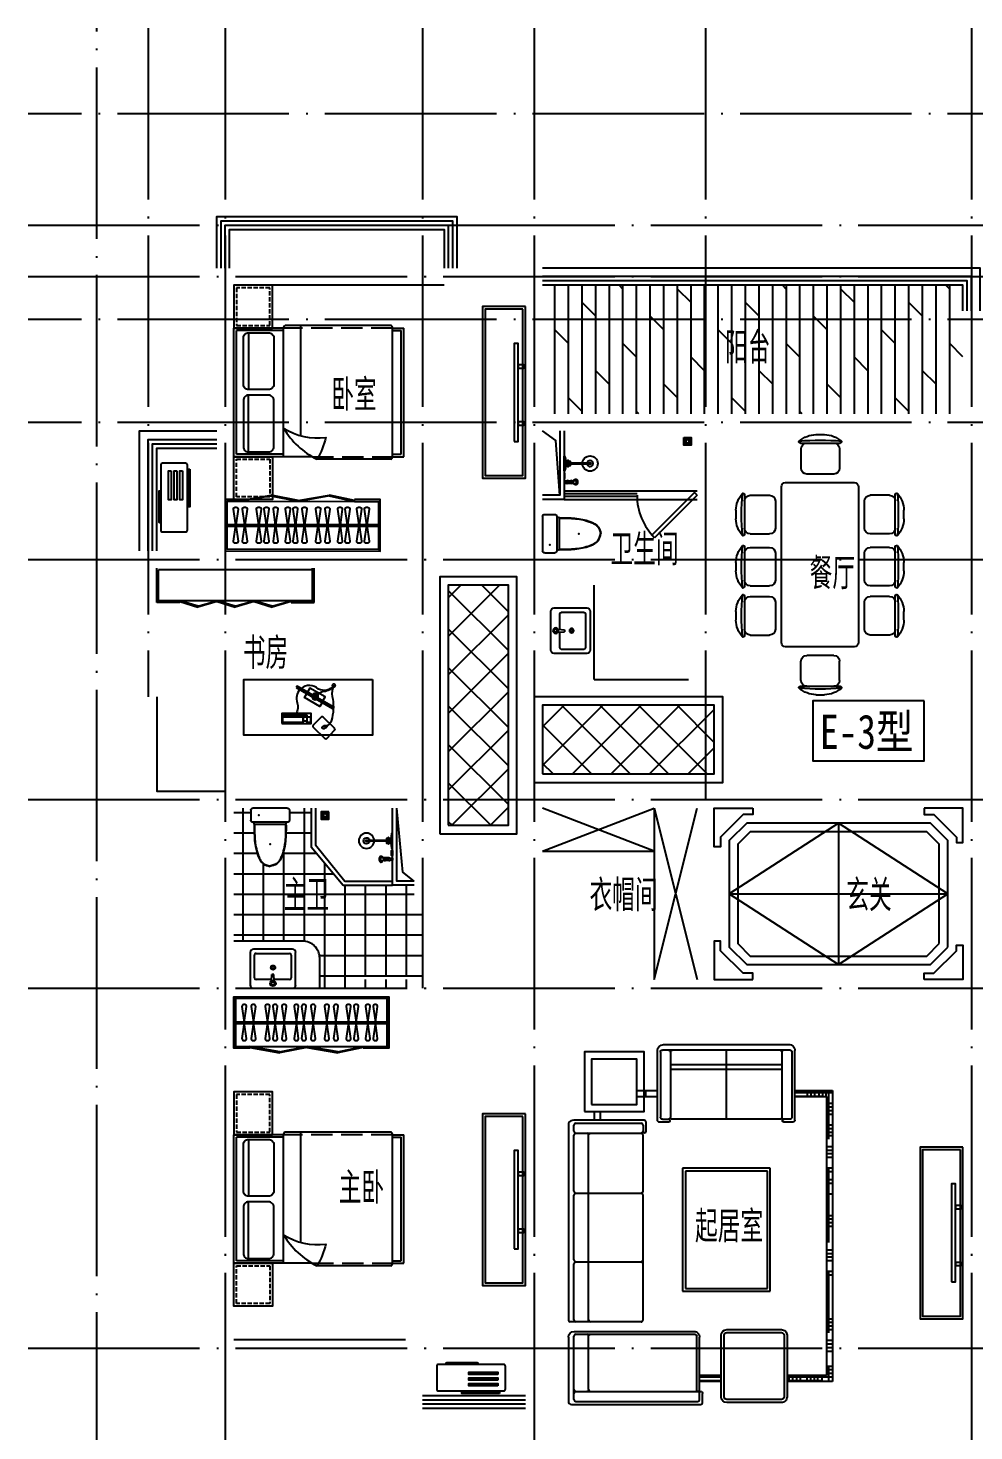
# Model space of a CAD drawing. Extents: x 921942 to 1159542, y -958603 to -790785.
# Drawn here: x 1114490 to 1125518, y -944504 to -928140 of the extents above; entities that cross this region are included whole.
import ezdxf

# ---------------------------------------------------------------- set-up
doc = ezdxf.new("R2010")
doc.units = 0
doc.header["$LTSCALE"] = 1000
doc.header["$MEASUREMENT"] = 0
doc.linetypes.add('DASH', pattern=[0.35, 0.25, -0.1])
doc.linetypes.add('DOTE', pattern=[2.42, 2, -0.2, 0.02, -0.2])
doc.layers.get('0').update_dxf_attribs({"linetype": 'CONTINUOUS'})
for name, color, linetype in [('BALCONY', 6, 'CONTINUOUS'), ('DOTE', 1, 'DOTE'), ('PUB_TEXT', 7, 'CONTINUOUS'), ('TT', 7, 'CONTINUOUS'), ('WINDOW', 4, 'CONTINUOUS'), ('厨卫', 8, 'CONTINUOUS'), ('家具', 8, 'CONTINUOUS'), ('平面填充', 250, 'CONTINUOUS'), ('看线', 2, 'CONTINUOUS'), ('空调', 8, 'CONTINUOUS'), ('管道', 8, 'CONTINUOUS'), ('造型墙', 55, 'CONTINUOUS')]:
    doc.layers.add(name, color=color, linetype=linetype)
doc.styles.get("Standard").update_dxf_attribs({"font": 'GBENOR', "bigfont": 'GBCBIG'})
doc.styles.add('黑体', font='SIMHEI.TTF', dxfattribs={"width": 0.8})

# ---------------------------------------------------------------- blocks, each defined once
blk = doc.blocks.new('dgfgf')
at = {"layer": '家具'}
blk.add_lwpolyline([(7597, -62676), (7147, -62676), (7147, -63176), (7597, -63176), (7597, -62676), (7517, -62676)], dxfattribs=at)
at = {"layer": '家具', "color": 251, "linetype": 'DASH', "ltscale": 0.2}
blk.add_lwpolyline([(7567, -62706), (7177, -62706), (7177, -63146), (7567, -63146)], close=True, dxfattribs=at)
blk = doc.blocks.new('A$C72813290')
at = {"layer": '家具'}
for p, q in [((579, 2000), (0, 2000)), ((0, 500), (0, 2000)), ((30, 530), (30, 1970)), ((579, 1970), (30, 1970)), ((579, 500), (579, 2010)), ((1830, 2030), (599, 2030)), ((779, 753), (779, 2030)), ((1850, 500), (1850, 2000)), ((1850, 2000), (1980, 2000)), ((1850, 1970), (1950, 1970)), ((1950, 530), (1950, 1970)), ((1980, 500), (1980, 2000)), ((170, 1945), (170, 1283)), ((170, 555), (170, 1217)), ((912, 500), (0, 500)), ((579, 530), (30, 530)), ((1850, 530), (1950, 530)), ((1850, 500), (1980, 500)), ((1830, 470), (967, 470))]:
    blk.add_line(p, q, dxfattribs=at)
at = {"layer": '家具', "linetype": 'DASH'}
for p, q in [((1850, 2000), (579, 2000)), ((912, 500), (1850, 500))]:
    blk.add_line(p, q, dxfattribs=at)
at = {"layer": '家具'}
for points in [[(170, 1945), (405, 1945, -0.414214), (465, 1885), (465, 1343, -0.414214), (405, 1283), (170, 1283, -0.414214), (110, 1343), (110, 1885, -0.414214)], [(170, 555), (405, 555, 0.414214), (465, 615), (465, 1157, 0.414214), (405, 1217), (170, 1217, 0.414214), (110, 1157), (110, 615, 0.414214)]]:
    blk.add_lwpolyline(points, format="xyb", close=True, dxfattribs=at)
blk.add_lwpolyline([(579, 833, 0.180302), (1071, 725, -0.088637), (967, 470, 28871.271551)], format="xyb", dxfattribs=at)
for centre, radius, start, end in [((599, 2010), 20, 90, 180), ((1819, 2001), 30.7, 357.6884, 69.6917), ((1392, 1313), 944, 210.6075, 243.2773), ((1819, 499), 30.7, 290.3566, 2.3152)]:
    blk.add_arc(centre, radius, start, end, dxfattribs=at)
blk.add_blockref('dgfgf', (-7147, 65176), dxfattribs=at)
at = {"layer": '家具', "xscale": -1, "rotation": 180}
blk.add_blockref('dgfgf', (-7147, -62676), dxfattribs=at)
blk = doc.blocks.new('sderg fhfgjghj')
at = {"layer": '家具'}
blk.add_line((934, 186), (934, 206), dxfattribs=at)
at = {"layer": '家具', "color": 8}
for p, q in [((-553, -83), (1212, -84)), ((-553, -103), (1212, -104))]:
    blk.add_line(p, q, dxfattribs=at)
at = {"layer": '家具'}
for points in [[(-390, 187), (-390, 207), (-573, 207), (-573, -393), (1232, -394), (1232, 206), (934, 206)], [(-388, 187), (934, 186), (1212, 186), (1212, -374), (-553, -373), (-553, 187), (-388, 187)]]:
    blk.add_lwpolyline(points, dxfattribs=at)
for points in [[(-388, 196), (-40, 259), (-39, 250), (-386, 187)], [(276, 196), (-40, 259), (-42, 250), (274, 187)], [(278, 196), (640, 259), (642, 249), (280, 186)], [(934, 196), (640, 259), (638, 249), (932, 186)]]:
    blk.add_lwpolyline(points, close=True, dxfattribs=at)
at = {"layer": '家具', "color": 8}
for points in [[(-479, -280), (-452, -93), (-479, 93, -0.459921), (-459, 117), (-445, 117, -0.459921), (-425, 93), (-452, -93), (-425, -280, -0.459921), (-445, -303), (-459, -303, -0.459921)], [(-372, -280), (-346, -93), (-372, 93, -0.459921), (-353, 117), (-338, 117, -0.459921), (-319, 93), (-346, -93), (-319, -280, -0.459921), (-338, -303), (-353, -303, -0.459921)], [(-209, -280), (-182, -93), (-209, 93, -0.459921), (-189, 117), (-175, 117, -0.459921), (-155, 93), (-182, -93), (-155, -280, -0.459921), (-175, -303), (-189, -303, -0.459921)], [(-120, -280), (-93, -93), (-120, 93, -0.459921), (-100, 117), (-86, 117, -0.459921), (-66, 93), (-93, -93), (-66, -280, -0.459921), (-86, -303), (-100, -303, -0.459921)], [(-13, -280), (13, -93), (-13, 93, -0.459921), (6, 117), (21, 117, -0.459921), (40, 93), (13, -93), (40, -280, -0.459921), (21, -303), (6, -303, -0.459921)], [(128, -280), (155, -93), (128, 93, -0.459921), (148, 117), (162, 117, -0.459921), (182, 93), (155, -93), (182, -280, -0.459921), (162, -303), (148, -303, -0.459921)], [(217, -280), (244, -93), (217, 93, -0.459921), (236, 117), (251, 117, -0.459921), (270, 93), (244, -93), (270, -280, -0.459921), (251, -303), (236, -303, -0.459921)], [(323, -280), (350, -93), (323, 93, -0.459921), (343, 117), (357, 117, -0.459921), (377, 93), (350, -93), (377, -280, -0.459921), (357, -303), (343, -303, -0.459921)], [(483, -280), (510, -93), (483, 93, -0.459921), (503, 117), (518, 117, -0.459921), (537, 93), (510, -93), (537, -280, -0.459921), (518, -303), (503, -303, -0.459921)], [(590, -280), (617, -93), (590, 93, -0.459921), (610, 117), (624, 117, -0.459921), (644, 93), (617, -93), (644, -280, -0.459921), (624, -303), (610, -303, -0.459921)], [(737, -280), (764, -93), (737, 93, -0.459921), (757, 117), (771, 117, -0.459921), (791, 93), (764, -93), (791, -280, -0.459921), (771, -303), (757, -303, -0.459921)], [(826, -280), (852, -93), (826, 93, -0.459921), (845, 117), (860, 117, -0.459921), (879, 93), (852, -93), (879, -280, -0.459921), (860, -303), (845, -303, -0.459921)], [(961, -280), (988, -93), (961, 93, -0.459921), (981, 117), (995, 117, -0.459921), (1015, 93), (988, -93), (1015, -280, -0.459921), (995, -303), (981, -303, -0.459921)], [(1049, -280), (1076, -93), (1049, 93, -0.459921), (1069, 117), (1083, 117, -0.459921), (1103, 93), (1076, -93), (1103, -280, -0.459921), (1083, -303), (1069, -303, -0.459921)]]:
    blk.add_lwpolyline(points, format="xyb", close=True, dxfattribs=at)
blk = doc.blocks.new('A$C2FB07499')
at = {"layer": '家具', "ltscale": 0.5}
blk.add_lwpolyline([(500, 0), (0, 0), (0, 2000), (500, 2000)], close=True, dxfattribs=at)
at = {"layer": '家具', "color": 251, "ltscale": 40}
for points in [[(470, 30), (30, 30), (30, 1970), (470, 1970)], [(368, 1572), (415, 1572), (415, 428), (368, 428)], [(415, 1381), (480, 1381), (480, 1343), (415, 1343)], [(415, 717), (480, 717), (480, 679), (415, 679)]]:
    blk.add_lwpolyline(points, close=True, dxfattribs=at)
blk = doc.blocks.new('asfdgfhgfh')
at = {"layer": '厨卫', "lineweight": -3}
for p, q in [((-222, -50), (-222, -125)), ((-222, -72), (-192, -72)), ((-192, -50), (-192, -125)), ((-12, -37), (-12, -27)), ((4, -42), (4, -315)), ((14, -315), (14, -42)), ((31, -37), (31, -27))]:
    blk.add_line(p, q, dxfattribs=at)
at = {"layer": '厨卫', "color": 8}
for p, q in [((-6, -37), (-6, -27)), ((24, -34), (24, -27))]:
    blk.add_line(p, q, dxfattribs=at)
at = {"layer": '厨卫', "lineweight": -3}
for points in [[(-195, -40), (-195, -12), (-219, -12), (-219, -40)], [(-1, -27), (-46, -27), (-76, -22), (-76, -12)], [(-76, -12), (94, -12), (94, -22), (64, -27), (19, -27)], [(-19, -61), (-29, -61), (-29, -57), (-19, -57)], [(4, -82), (-19, -82), (-19, -37), (-6, -37)], [(24, -37), (37, -37), (37, -82), (14, -82)], [(37, -57), (47, -57), (47, -61), (37, -61)]]:
    blk.add_lwpolyline(points, dxfattribs=at)
for points in [[(-162, -12), (-162, -22), (-106, -22), (-106, -12)], [(40, -12), (40, -22), (-22, -22), (-22, -12)]]:
    blk.add_lwpolyline(points, close=True, dxfattribs=at)
at = {"layer": '厨卫', "color": 8}
for points in [[(4, -62), (-6, -62), (-6, -34), (-1, -34)], [(19, -34), (24, -34), (24, -62), (14, -62)]]:
    blk.add_lwpolyline(points, dxfattribs=at)
blk.add_lwpolyline([(19, -22), (19, -42), (-1, -42), (-1, -22)], close=True, dxfattribs=at)
for centre, radius in [((-207, -50), 15), ((-207, -99), 15), ((9, -315), 5)]:
    blk.add_circle(centre, radius, dxfattribs=at)
at = {"layer": '厨卫', "lineweight": -3}
blk.add_circle((9, -315), 89.5, dxfattribs=at)
for centre, start, end in [((-239, -119), 286.4181, 340.3267), ((-175, -119), 199.6733, 253.5819)]:
    blk.add_arc(centre, 17.7, start, end, dxfattribs=at)
at = {"layer": '厨卫', "color": 8}
for centre, radius, start, end in [((-207, -50), 17, 133.3359, 208.0725), ((-207, -99), 17, 151.9275, 28.0725), ((-207, -50), 17, 331.9275, 46.6641), ((9, -315), 35, 98.2132, 81.7868), ((9, -315), 9, 123.749, 56.251)]:
    blk.add_arc(centre, radius, start, end, dxfattribs=at)
at = {"layer": '厨卫', "lineweight": -3, "extrusion": (0, 0, -1)}
for centre, major_axis, ratio, start_param, end_param in [((-207, -147), (33.6, 0), 0.612909, -0.37962, 3.521213), ((-207, -138), (31.4, 0), 0.47884, -1.072899, 4.214492)]:
    blk.add_ellipse(centre, major_axis=major_axis, ratio=ratio, start_param=start_param, end_param=end_param, dxfattribs=at)
blk = doc.blocks.new('aswfdgdfh')
at = {"layer": '厨卫'}
blk.add_lwpolyline([(43, -43), (43, 43), (-43, 43), (-43, -43)], close=True, dxfattribs=at)
at = {"layer": '厨卫', "color": 8}
for points in [[(-33, 0), (-33, 1), (-17, 1), (-17, 0)], [(-24, 23), (-22, 24), (-11, 13), (-13, 12)], [(0, 33), (1, 33), (1, 17), (0, 17)], [(23, 24), (24, 22), (13, 11), (12, 13)], [(33, 0), (33, -1), (17, -1), (17, 0)], [(-23, -24), (-24, -22), (-13, -11), (-12, -13)], [(0, -33), (-1, -33), (-1, -17), (0, -17)], [(24, -23), (22, -24), (11, -13), (13, -12)]]:
    blk.add_lwpolyline(points, close=True, dxfattribs=at)
blk.add_circle((0, 0), 36.6, dxfattribs=at)
blk = doc.blocks.new('asfdgfh')
at = {"layer": '厨卫', "ltscale": 100}
for p, q in [((-266, -207, 0), (-266, -92, 0)), ((159, -67, 0), (-241, -67, 0)), ((145, -40, 0), (-228, -40, 0)), ((184, -207, 0), (184, -92, 0)), ((159, -232, 0), (-241, -232, 0))]:
    blk.add_line(p, q, dxfattribs=at)
for centre, radius, start, end in [((-241, -92, 0), 25, 90, 180), ((-261, -39, 0), 33.7, 303.6157, 10.847), ((178, -39, 0), 33.9, 169.3113, 235.1347), ((159, -92, 0), 25, 0, 90), ((-241, -207, 0), 25, 180, 270), ((159, -207, 0), 25, 270, 0)]:
    blk.add_arc(centre, radius, start, end, dxfattribs=at)
for points, knots in [([(-227, -33, 0), (-227, 85, 0), (-226, 243, 0), (-137, 424, 0), (-69, 441, 0), (-41, 448, 0)], [0, 0, 0, 0, 355.24272, 473.249847, 556.576042, 556.576042, 556.576042, 556.576042]), ([(-222, -41, 0), (-222, -2, 0), (-222, 29, 0), (-220, 90, 0), (-219, 121, 0), (-213, 182, 0), (-208, 213, 0), (-198, 258, 0), (-194, 273, 0), (-187, 296, 0), (-184, 303, 0), (-180, 315, 0), (-179, 319, 0), (-176, 326, 0), (-174, 330, 0), (-170, 341, 0), (-167, 348, 0), (-160, 363, 0), (-156, 369, 0), (-148, 382, 0), (-143, 389, 0), (-134, 400, 0), (-129, 405, 0), (-121, 412, 0), (-118, 414, 0), (-112, 418, 0), (-109, 420, 0), (-102, 423, 0), (-99, 425, 0), (-92, 428, 0), (-89, 429, 0), (-78, 433, 0), (-71, 435, 0), (-56, 440, 0), (-48, 441, 0), (-40, 443, 0)], [0, 0, 0, 0, 92.762674, 92.762674, 185.525347, 185.525347, 278.288021, 278.288021, 324.669358, 324.669358, 347.860026, 347.860026, 359.45536, 359.45536, 371.050694, 371.050694, 394.241363, 394.241363, 417.432031, 417.432031, 440.6227, 440.6227, 463.813368, 463.813368, 475.408702, 475.408702, 487.004036, 487.004036, 498.599371, 498.599371, 510.194705, 510.194705, 533.385373, 533.385373, 556.576042, 556.576042, 556.576042, 556.576042]), ([(140, -40, 0), (140, -2, 0), (139, 29, 0), (138, 90, 0), (136, 121, 0), (130, 182, 0), (125, 213, 0), (115, 258, 0), (111, 273, 0), (104, 296, 0), (101, 303, 0), (97, 315, 0), (96, 319, 0), (93, 326, 0), (92, 330, 0), (87, 341, 0), (84, 348, 0), (77, 363, 0), (73, 369, 0), (65, 382, 0), (61, 389, 0), (51, 400, 0), (46, 405, 0), (38, 412, 0), (35, 414, 0), (29, 418, 0), (26, 420, 0), (20, 423, 0), (16, 425, 0), (10, 428, 0), (6, 429, 0), (-4, 433, 0), (-12, 435, 0), (-27, 440, 0), (-35, 441, 0), (-43, 443, 0)], [0, 0, 0, 0, 92.762674, 92.762674, 185.525347, 185.525347, 278.288021, 278.288021, 324.669358, 324.669358, 347.860026, 347.860026, 359.45536, 359.45536, 371.050694, 371.050694, 394.241363, 394.241363, 417.432031, 417.432031, 440.6227, 440.6227, 463.813368, 463.813368, 475.408702, 475.408702, 487.004036, 487.004036, 498.599371, 498.599371, 510.194705, 510.194705, 533.385373, 533.385373, 556.576042, 556.576042, 556.576042, 556.576042]), ([(145, -33, 0), (144, 85, 0), (143, 243, 0), (54, 424, 0), (-13, 441, 0), (-41, 448, 0)], [0, 0, 0, 0, 355.24272, 473.249847, 556.576042, 556.576042, 556.576042, 556.576042])]:
    blk.add_open_spline(points, degree=3, knots=knots, dxfattribs=at)
at = {"layer": '厨卫'}
for p in [(-42, 189, 0), (-171, -149, 0)]:
    blk.add_point(p, dxfattribs=at)
blk = doc.blocks.new('dfdsf')
at = {"layer": '家具'}
for p, q in [((-5626, -27307), (-6081, -27307)), ((-6119, -27345), (-6119, -27726)), ((-5588, -27726), (-5588, -27345)), ((-6081, -27765), (-5626, -27765))]:
    blk.add_line(p, q, dxfattribs=at)
at = {"layer": '家具', "color": 8}
for p, q in [((-6068, -27695), (-6068, -27428)), ((-6049, -27409), (-5869, -27409)), ((-5872, -27364), (-5886, -27364)), ((-5867, -27351), (-5876, -27341)), ((-5867, -27377), (-5876, -27387)), ((-5870, -27392), (-5866, -27466)), ((-5866, -27466), (-5841, -27466)), ((-5854, -27345), (-5854, -27332)), ((-5854, -27383), (-5854, -27396)), ((-5837, -27392), (-5841, -27466)), ((-5831, -27341), (-5840, -27350)), ((-5831, -27387), (-5840, -27377)), ((-5838, -27409), (-5658, -27409)), ((-5835, -27364), (-5821, -27364)), ((-5639, -27428), (-5639, -27695)), ((-5658, -27714), (-6049, -27714))]:
    blk.add_line(p, q, dxfattribs=at)
for centre, radius in [((-5854, -27364), 32.3), ((-5854, -27364), 18.8), ((-5855, -27549), 25.4), ((-5855, -27549), 16)]:
    blk.add_circle(centre, radius, dxfattribs=at)
at = {"layer": '家具'}
for centre, start, end in [((-6081, -27345), 90, 180), ((-5626, -27345), 0, 90), ((-6081, -27726), 180, 270), ((-5626, -27726), 270, 0)]:
    blk.add_arc(centre, 38.1, start, end, dxfattribs=at)
at = {"layer": '家具', "color": 8}
for centre, start, end in [((-6049, -27428), 90, 180), ((-5658, -27428), 0, 90), ((-6049, -27695), 180, 270), ((-5658, -27695), 270, 0)]:
    blk.add_arc(centre, 19.1, start, end, dxfattribs=at)
blk = doc.blocks.new('A$C25AA54E1')
at = {"layer": '家具', "ltscale": 20}
for p, q in [((884, 2199), (884, 3017)), ((918, 3081), (3211, 3081)), ((3234, 2997), (3234, 3061)), ((3234, 2234), (3234, 2996)), ((3347, 3015), (3347, 1617)), ((3413, 3081), (4163, 3081)), ((4198, 3046), (4198, 1539)), ((1012, 2176), (906, 2176)), ((1712, 2211), (1057, 2211)), ((3212, 2211), (1757, 2211)), ((1, 1972), (0, 511)), ((883, 2042), (71, 2042)), ((906, 1914), (906, 2019)), ((871, 614), (872, 1868)), ((1443, 1750), (2878, 1750)), ((1443, 728), (1443, 1750)), ((2878, 1750), (2878, 728)), ((4024, 1551), (3413, 1551)), ((4047, 1574), (4047, 1539)), ((4175, 1516), (4070, 1516)), ((3325, 1234), (3325, 597)), ((4110, 1300), (3391, 1300)), ((4176, 597), (4176, 1234)), ((2878, 728), (1443, 728)), ((905, 463), (905, 568)), ((3391, 531), (4110, 531)), ((882, 440), (70, 440))]:
    blk.add_line(p, q, dxfattribs=at)
at = {"layer": '家具', "color": 8}
for p, q in [((918, 2994), (918, 2234)), ((1011, 3017), (942, 3017)), ((1034, 2994), (1034, 2234)), ((1711, 3017), (1058, 3017)), ((1734, 2996), (1734, 2234)), ((2511, 3017), (1758, 3017)), ((2534, 2996), (2534, 2234)), ((3211, 3017), (2558, 3017)), ((3380, 2996), (3380, 1606)), ((4070, 3017), (3403, 3017)), ((4047, 2994), (4047, 1574)), ((4140, 3017), (4070, 3017)), ((4163, 2994), (4163, 1574)), ((3211, 2846), (1058, 2846)), ((4025, 2846), (3403, 2846)), ((603, 2178), (536, 2178)), ((941, 2211), (1012, 2211)), ((64, 1915), (65, 1985)), ((88, 2008), (848, 2007)), ((503, 2041), (503, 2042)), ((871, 1984), (871, 1914)), ((65, 1869), (64, 1915)), ((64, 569), (65, 1872)), ((87, 1892), (849, 1891)), ((87, 1892), (849, 1891)), ((88, 1892), (848, 1891)), ((236, 592), (236, 1892)), ((293, 592), (293, 1892)), ((1476, 1717), (2845, 1717)), ((1476, 761), (1476, 1717)), ((2845, 1717), (2845, 761)), ((4047, 1584), (3402, 1584)), ((3876, 1551), (3876, 1303)), ((3918, 1551), (3918, 1302)), ((4140, 1551), (4070, 1551)), ((65, 1242), (871, 1241)), ((3360, 1234), (3360, 597)), ((4110, 1265), (3391, 1265)), ((4141, 597), (4141, 1234)), ((2845, 761), (1476, 761)), ((64, 499), (64, 569)), ((87, 592), (848, 591)), ((871, 498), (871, 568)), ((3391, 566), (4110, 566)), ((3930, 507), (3860, 507)), ((3876, 531), (3876, 0)), ((3918, 531), (3918, 128)), ((87, 476), (848, 475)), ((561, 440), (561, 0)), ((603, 440), (603, 128)), ((3918, 465), (3860, 465)), ((3930, 416), (3860, 416)), ((3930, 374), (3860, 374)), ((606, 292), (536, 292)), ((603, 250), (536, 250)), ((606, 208), (536, 208)), ((3918, 297), (3860, 297)), ((3930, 255), (3860, 255)), ((3930, 213), (3860, 213)), ((3918, 171), (3860, 171)), ((606, 158), (536, 158)), ((606, 116), (536, 116)), ((606, 74), (536, 74)), ((1105, 44), (536, 44)), ((606, 86), (603, 86)), ((686, 70), (686, 0)), ((728, 70), (728, 0)), ((770, 70), (770, 0)), ((812, 70), (812, 0)), ((938, 70), (938, 0)), ((979, 70), (979, 0)), ((1021, 70), (1021, 0)), ((1063, 70), (1063, 0)), ((1189, 70), (1189, 0)), ((1231, 70), (1231, 0)), ((1273, 70), (1273, 0)), ((1314, 70), (1314, 0)), ((1440, 70), (1440, 0)), ((2310, 44), (1440, 44)), ((1482, 70), (1482, 0)), ((1574, 70), (1574, 0)), ((1616, 70), (1616, 0)), ((1741, 70), (1741, 0)), ((1993, 70), (1993, 0)), ((2035, 70), (2035, 0)), ((2076, 70), (2076, 0)), ((2118, 70), (2118, 0)), ((2394, 70), (2394, 0)), ((2436, 70), (2436, 0)), ((2478, 70), (2478, 0)), ((2520, 70), (2520, 0)), ((2645, 70), (2645, 0)), ((3365, 44), (2645, 44)), ((2687, 70), (2687, 0)), ((3198, 70), (3198, 0)), ((3240, 70), (3240, 0)), ((3281, 70), (3281, 0)), ((3323, 70), (3323, 0)), ((3449, 70), (3449, 0)), ((3491, 70), (3491, 0)), ((3533, 70), (3533, 0)), ((3575, 70), (3575, 0)), ((3750, 70), (3750, 0)), ((3930, 44), (3750, 44)), ((3792, 70), (3792, 0)), ((3834, 70), (3834, 0)), ((3930, 122), (3860, 122)), ((3930, 86), (3918, 86))]:
    blk.add_line(p, q, dxfattribs=at)
at = {"layer": '家具'}
for p, q in [((781, 2780), (884, 2780)), ((781, 2709), (884, 2709)), ((536, 2283), (536, 2042)), ((606, 2283), (606, 2042)), ((3860, 1302), (3860, 1551)), ((3930, 1300), (3930, 1551)), ((3860, 70), (3860, 531)), ((3930, 0), (3930, 531)), ((536, 440), (536, 0)), ((606, 440), (606, 70)), ((606, 70), (3860, 70)), ((536, 0), (3930, 0))]:
    blk.add_line(p, q, dxfattribs=at)
at = {"layer": '家具', "ltscale": 20}
blk.add_lwpolyline([(781, 2895), (781, 2199), (85, 2199), (85, 2895)], close=True, dxfattribs=at)
at = {"layer": '家具', "color": 8}
blk.add_lwpolyline([(698, 2812), (698, 2282), (169, 2282), (169, 2812)], close=True, dxfattribs=at)
at = {"layer": '家具', "ltscale": 20, "extrusion": (0, 0, -1)}
for centre, major_axis, ratio, start_param, end_param in [((953, 3021), (-49.4, 49.4), 1, 5.45018, 6.544088), ((3211, 3058), (16.4, 16.4), 1, -0.785398, 0.696689), ((4163, 3046), (24.6, 24.6), 1, -0.785398, 0.785398), ((906, 2199), (16.2, 16.2), 1, 2.356194, 3.926991), ((1012, 2234), (-16.2, 16.2), 1, 2.356194, 3.926991), ((1012, 2193), (12.7, 12.7), 0.942987, -0.815786, 2.325807), ((1057, 2234), (-16.2, 16.2), 1, 3.926991, 5.497787), ((1712, 2234), (-16.2, 16.2), 1, 2.356194, 3.926991), ((1757, 2234), (16.2, 16.2), 1, 2.356194, 3.926991), ((2512, 2234), (-16.2, 16.2), 1, 2.356194, 3.926991), ((2557, 2234), (16.2, 16.2), 1, 2.356194, 3.926991), ((3212, 2234), (-16.2, 16.2), 1, 2.356194, 3.926991), ((4024, 1574), (16.2, 16.2), 1, 0.785398, 2.356194), ((4175, 1539), (-16.2, 16.2), 1, 2.356194, 3.926991)]:
    blk.add_ellipse(centre, major_axis=major_axis, ratio=ratio, start_param=start_param, end_param=end_param, dxfattribs=at)
at = {"layer": '家具', "color": 8, "extrusion": (0, 0, -1)}
for centre, major_axis, start_param, end_param in [((942, 2994), (16.4, 16.4), 3.926991, 5.497787), ((1011, 2994), (16.4, 16.4), -0.785398, 0.785398), ((1058, 2994), (16.4, 16.4), 3.926991, 5.497787), ((1711, 2994), (-16.4, 16.4), 0.785398, 2.267485), ((1758, 2994), (16.4, 16.4), 4.0157, 5.497787), ((2511, 2994), (-16.4, 16.4), 0.785398, 2.267485), ((2558, 2994), (16.4, 16.4), 4.0157, 5.497787), ((3211, 2994), (-16.4, 16.4), 0.785398, 2.267485), ((3403, 2994), (16.4, 16.4), 4.0157, 5.497787), ((4023, 2994), (16.4, 16.4), -0.785398, 0.785398), ((4070, 2994), (-16.4, 16.4), 5.497787, 7.068583), ((4140, 2994), (16.4, 16.4), -0.785398, 0.785398), ((1058, 2869), (-16.4, 16.4), 3.926991, 5.409078), ((3211, 2822), (16.4, 16.4), -0.785398, 0.696689), ((3403, 2869), (-16.4, 16.4), 3.926991, 5.409078), ((4025, 2822), (-16.4, 16.4), 0.785398, 2.267485), ((941, 2234), (16.2, 16.2), 2.356194, 3.926991), ((4070, 1574), (16.2, 16.2), 2.356194, 3.926991), ((4140, 1574), (-16.2, 16.2), 2.356194, 3.926991)]:
    blk.add_ellipse(centre, major_axis=major_axis, ratio=1, start_param=start_param, end_param=end_param, dxfattribs=at)
at = {"layer": '家具', "ltscale": 20}
for centre, major_axis, ratio, start_param, end_param in [((3413, 3015), (-46.6, 46.6), 1, -0.785398, 0.785398), ((71, 1972), (49.7, 49.7), 1, 0.785398, 2.356194), ((883, 2019), (-16.2, 16.2), 1, 3.925825, 5.496622), ((848, 1914), (-16.2, 16.2), 1, 2.355029, 3.925825), ((849, 1868), (16.2, 16.2), 1, 5.496622, 7.067418), ((849, 1868), (16.2, 16.2), 1, 5.496622, 7.067418), ((889, 1914), (12.4, 12.4), 0.984307, 2.347446, 5.489038), ((3413, 1617), (46.6, 46.6), 1, 2.356194, 3.926991), ((4070, 1539), (16.2, 16.2), 1, 2.356194, 3.926991), ((3391, 1234), (-46.6, 46.6), 1, -0.785398, 0.785398), ((4110, 1234), (46.6, 46.6), 1, 5.497787, 7.068583), ((70, 511), (49.7, 49.7), 1, 2.356194, 3.926991), ((848, 614), (-16.2, 16.2), 1, 2.355029, 3.925825), ((848, 568), (-16.2, 16.2), 1, 3.925825, 5.496622), ((888, 568), (12.4, 12.4), 0.984309, -0.794147, 2.347446), ((3391, 597), (46.6, 46.6), 1, 2.356194, 3.926991), ((4110, 597), (-46.6, 46.6), 1, 2.356194, 3.926991), ((882, 463), (-16.2, 16.2), 1, 2.355029, 3.925825)]:
    blk.add_ellipse(centre, major_axis=major_axis, ratio=ratio, start_param=start_param, end_param=end_param, dxfattribs=at)
at = {"layer": '家具', "color": 8}
for centre, major_axis, start_param, end_param in [((1058, 2822), (16.4, 16.4), 0.785398, 2.267485), ((3211, 2869), (16.4, 16.4), 3.926991, 5.409078), ((3403, 2822), (16.4, 16.4), 0.785398, 2.267485), ((4025, 2869), (16.4, 16.4), 3.926991, 5.409078), ((88, 1985), (-16.4, 16.4), -0.786564, 0.784233), ((848, 1985), (16.2, 16.2), 5.496622, 7.067418), ((88, 1915), (16.4, 16.4), 2.355029, 3.925825), ((88, 1869), (-16.4, 16.4), -0.786564, 0.784233), ((89, 1869), (-16.4, 16.4), -0.697854, 0.784233), ((89, 1869), (16.4, 16.4), 0.872942, 2.355029), ((89, 1915), (-16.4, 16.4), 0.784233, 2.266319), ((89, 1915), (-16.4, 16.4), 0.784233, 2.266319), ((3402, 1606), (15.5, 15.5), 2.356194, 3.926991), ((3391, 1234), (-22, 22), -0.785398, 0.785398), ((4110, 1234), (22, 22), 5.497787, 7.068583), ((87, 615), (16.4, 16.4), 2.355029, 3.925825), ((87, 569), (-16.4, 16.4), -0.786564, 0.784233), ((87, 499), (-16.4, 16.4), 0.784233, 2.355029), ((848, 498), (-16.2, 16.2), 2.355029, 3.925825), ((3391, 597), (22, 22), 2.356194, 3.926991), ((4110, 597), (-22, 22), 2.356194, 3.926991)]:
    blk.add_ellipse(centre, major_axis=major_axis, ratio=1, start_param=start_param, end_param=end_param, dxfattribs=at)
blk = doc.blocks.new('DR2045')
at = {"color": 0, "linetype": 'ByBlock'}
for p, q in [((0, 0), (-1.06, -1.06)), ((0, 0), (16.97, -16.97)), ((-1.06, -1.06), (15.91, -18.03))]:
    blk.add_line(p, q, dxfattribs=at)
blk.add_arc((0, 0), 24, 270, 315, dxfattribs=at)
blk = doc.blocks.new('A$C6F030B8F')
for p, q in [((273, 1809), (373, 1809)), ((882, 1809), (981, 1809)), ((1454, 1809), (1553, 1809)), ((93, 1709), (553, 1709)), ((98, 1641), (98, 1416)), ((548, 1641), (548, 1416)), ((701, 1709), (1161, 1709)), ((706, 1641), (706, 1416)), ((1156, 1641), (1156, 1416)), ((1274, 1709), (1734, 1709)), ((1279, 1641), (1279, 1416)), ((1729, 1641), (1729, 1416)), ((166, 1349), (481, 1349)), ((774, 1349), (1089, 1349)), ((1346, 1349), (1661, 1349)), ((-50, 1229), (-50, 429)), ((1816, 1279), (0, 1279)), ((1866, 429), (1866, 1229)), ((-510, 1055), (-510, 595)), ((-442, 1050), (-217, 1050)), ((-150, 982), (-150, 667)), ((1965, 982), (1965, 667)), ((2258, 1050), (2033, 1050)), ((2325, 1055), (2325, 595)), ((-610, 875), (-610, 775)), ((2425, 875), (2425, 775)), ((-442, 600), (-217, 600)), ((2258, 600), (2033, 600)), ((0, 379), (1816, 379)), ((98, 17), (98, 242)), ((481, 310), (166, 310)), ((548, 17), (548, 242)), ((706, 17), (706, 242)), ((1089, 310), (774, 310)), ((1156, 17), (1156, 242)), ((1279, 17), (1279, 242)), ((1661, 310), (1346, 310)), ((1729, 17), (1729, 242)), ((553, -50), (93, -50)), ((373, -150), (273, -150)), ((1161, -50), (701, -50)), ((981, -150), (882, -150)), ((1734, -50), (1274, -50)), ((1553, -150), (1454, -150))]:
    blk.add_line(p, q)
for centre, radius, start, end in [((283, 1493), 316, 91.7651, 130.7265), ((363, 1493), 316, 49.2735, 88.2349), ((892, 1493), 316, 91.7651, 130.7265), ((971, 1493), 316, 49.2735, 88.2349), ((1464, 1493), 316, 91.7651, 130.7265), ((1544, 1493), 316, 49.2735, 88.2349), ((84, 1725), 10, 130.7265, 202.67), ((93, 1729), 20, 202.67, 270), ((323, -969), 2713, 84.8023, 95.1977), ((166, 1641), 67.5, 90, 180), ((481, 1641), 67.5, 0, 90), ((553, 1729), 20, 270, 337.33), ((562, 1725), 10, 337.33, 49.2735), ((692, 1725), 10, 130.7265, 202.67), ((701, 1729), 20, 202.67, 270), ((931, -969), 2713, 84.8023, 95.1977), ((774, 1641), 67.5, 90, 180), ((1089, 1641), 67.5, 0, 90), ((1161, 1729), 20, 270, 337.33), ((1171, 1725), 10, 337.33, 49.2735), ((1265, 1725), 10, 130.7265, 202.67), ((1274, 1729), 20, 202.67, 270), ((1504, -969), 2713, 84.8023, 95.1977), ((1346, 1641), 67.5, 90, 180), ((1661, 1641), 67.5, 0, 90), ((1734, 1729), 20, 270, 337.33), ((1743, 1725), 10, 337.33, 49.2735), ((166, 1416), 67.5, 180, 270), ((481, 1416), 67.5, 270, 0), ((774, 1416), 67.5, 180, 270), ((1089, 1416), 67.5, 270, 0), ((1346, 1416), 67.5, 180, 270), ((1661, 1416), 67.5, 270, 0), ((0, 1229), 50, 90, 180), ((1816, 1229), 50, 0, 90), ((-294, 865), 316, 139.2735, 178.2349), ((2168, 825), 2713, 174.8023, 185.1977), ((-526, 1064), 10, 67.33, 139.2735), ((-530, 1055), 20, 0, 67.33), ((-442, 982), 67.5, 90, 180), ((-217, 982), 67.5, 0, 90), ((2033, 982), 67.5, 90, 180), ((2258, 982), 67.5, 0, 90), ((2345, 1055), 20, 112.67, 180), ((2341, 1064), 10, 40.7265, 112.67), ((2110, 865), 316, 1.7651, 40.7265), ((-353, 825), 2713, 354.8023, 5.1977), ((-294, 785), 316, 181.7651, 220.7265), ((-442, 667), 67.5, 180, 270), ((-217, 667), 67.5, 270, 0), ((2033, 667), 67.5, 180, 270), ((2258, 667), 67.5, 270, 0), ((2110, 785), 316, 319.2735, 358.2349), ((-526, 586), 10, 220.7265, 292.67), ((-530, 595), 20, 292.67, 0), ((2345, 595), 20, 180, 247.33), ((2341, 586), 10, 247.33, 319.2735), ((0, 429), 50, 180, 270), ((1816, 429), 50, 270, 0), ((166, 242), 67.5, 90, 180), ((481, 242), 67.5, 0, 90), ((774, 242), 67.5, 90, 180), ((1089, 242), 67.5, 0, 90), ((1346, 242), 67.5, 90, 180), ((1661, 242), 67.5, 0, 90), ((166, 17), 67.5, 180, 270), ((481, 17), 67.5, 270, 0), ((774, 17), 67.5, 180, 270), ((1089, 17), 67.5, 270, 0), ((1346, 17), 67.5, 180, 270), ((1661, 17), 67.5, 270, 0), ((84, -66), 10, 157.33, 229.2735), ((93, -70), 20, 90, 157.33), ((283, 165), 316, 229.2735, 268.2349), ((323, 2628), 2713, 264.8023, 275.1977), ((363, 165), 316, 271.7651, 310.7265), ((553, -70), 20, 22.67, 90), ((562, -66), 10, 310.7265, 22.67), ((692, -66), 10, 157.33, 229.2735), ((701, -70), 20, 90, 157.33), ((892, 165), 316, 229.2735, 268.2349), ((931, 2628), 2713, 264.8023, 275.1977), ((971, 165), 316, 271.7651, 310.7265), ((1161, -70), 20, 22.67, 90), ((1171, -66), 10, 310.7265, 22.67), ((1274, -70), 20, 90, 157.33), ((1265, -66), 10, 157.33, 229.2735), ((1464, 165), 316, 229.2735, 268.2349), ((1504, 2628), 2713, 264.8023, 275.1977), ((1544, 165), 316, 271.7651, 310.7265), ((1734, -70), 20, 22.67, 90), ((1743, -66), 10, 310.7265, 22.67)]:
    blk.add_arc(centre, radius, start, end)
blk = doc.blocks.new('safdgfhgj')
at = {"layer": '家具'}
for p, q in [((-827, -219), (-827, 181)), ((990, -219), (990, 181)), ((1010, -219), (1010, 181)), ((990, 161), (-807, 161)), ((-807, -219), (-807, 161)), ((-556, -219), (-827, -219)), ((-556, -199), (-807, -199)), ((-556, -199), (-556, -219)), ((742, -199), (-556, -199)), ((742, -219), (1010, -219))]:
    blk.add_line(p, q, dxfattribs=at)
for points in [[(-556, -209), (-347, -272), (-345, -262), (-554, -199)], [(-124, -209), (-347, -272), (-348, -262), (-125, -199)], [(-124, -209), (86, -272), (88, -262), (-122, -199)], [(309, -209), (86, -272), (84, -262), (307, -199)], [(309, -209), (519, -272), (520, -262), (311, -199)], [(742, -209), (519, -272), (517, -262), (740, -199)]]:
    blk.add_lwpolyline(points, close=True, dxfattribs=at)
blk.add_lwpolyline([(990, -199), (742, -199), (742, -219)], dxfattribs=at)
blk = doc.blocks.new('空调机')
at = {"layer": '空调', "color": 8}
for p, q in [((2416486, -275315), (2416486, -275325)), ((2416849, -275305), (2416496, -275305)), ((2416859, -275325), (2416859, -275315))]:
    blk.add_line(p, q, dxfattribs=at)
blk.add_lwpolyline([(2416186, -275325), (2416946, -275325, -0.414214), (2416966, -275345), (2416966, -275615, -0.414214), (2416946, -275635), (2416186, -275635, -0.414214), (2416166, -275615), (2416166, -275345, -0.414214)], format="xyb", close=True, dxfattribs=at)
for points in [[(2416256, -275445), (2416592, -275445), (2416592, -275416), (2416256, -275416)], [(2416256, -275511), (2416592, -275511), (2416592, -275482), (2416256, -275482)], [(2416256, -275577), (2416592, -275577), (2416592, -275548), (2416256, -275548)], [(2416235, -275664), (2416675, -275664), (2416675, -275649), (2416235, -275649)]]:
    blk.add_lwpolyline(points, close=True, dxfattribs=at)
for centre, start, end in [((2416496, -275315), 90, 180), ((2416849, -275315), 0, 90)]:
    blk.add_arc(centre, 10, start, end, dxfattribs=at)
blk = doc.blocks.new('monitor')
at = {"layer": '家具'}
for p, q in [((1213982, -498635), (1213982, -498650)), ((1214012, -498635), (1214012, -498650))]:
    blk.add_line(p, q, dxfattribs=at)
for points in [[(1213797, -498665), (1214197, -498665), (1214197, -498650), (1213797, -498650)], [(1213982, -498635), (1214012, -498635), (1214012, -498620), (1213982, -498620)], [(1213987, -498635), (1214007, -498635), (1214007, -498650), (1213987, -498650)]]:
    blk.add_lwpolyline(points, close=True, dxfattribs=at)
for points in [[(1214082, -498650), (1214082, -498605), (1213912, -498605), (1213912, -498650)], [(1214082, -498665), (1214082, -498710), (1213912, -498710), (1213912, -498665)]]:
    blk.add_lwpolyline(points, dxfattribs=at)
for start, end in [(120, 180), (210, 330), (0, 60)]:
    blk.add_arc((1213997, -498650), 30, start, end, dxfattribs=at)
blk = doc.blocks.new('keyborad')
at = {"layer": '家具'}
for points in [[(1214046, -499984), (1214325, -499984), (1214325, -499891), (1214046, -499891)], [(1214055, -499905), (1214247, -499905), (1214247, -499912), (1214055, -499912)], [(1214252, -499905), (1214283, -499905), (1214283, -499912), (1214252, -499912)], [(1214055, -499920), (1214247, -499920), (1214247, -499977), (1214055, -499977)], [(1214252, -499920), (1214283, -499920), (1214283, -499962), (1214252, -499962)], [(1214287, -499920), (1214318, -499920), (1214318, -499977), (1214287, -499977)]]:
    blk.add_lwpolyline(points, close=True, dxfattribs=at)
blk = doc.blocks.new('com')
at = {"layer": '家具'}
for p, q in [((1214280, -499611), (1214282, -499613)), ((1214281, -499613), (1214289, -499632))]:
    blk.add_line(p, q, dxfattribs=at)
for points in [[(1213891, -499544, -0.353754), (1213926, -499692, 0.387634), (1213919, -499858, 0.387634)], [(1213891, -499544, -0.222136), (1213950, -499639, 0.247528), (1214002, -499714, 1.194978)], [(1213891, -499544, 0.157264), (1213998, -499559, -0.115899), (1214201, -499561, -0.228917), (1214276, -499604, 0.669925)], [(1214288, -499653, -0.102482), (1214276, -499632, -0.140335), (1214276, -499620, -0.497592), (1214290, -499614, 0.497592)], [(1214305, -499645, 0.102482), (1214298, -499623, 0.140335), (1214290, -499614, 0.497592), (1214276, -499620, -0.497592)], [(1214305, -499645, -0.825627), (1214288, -499653, -4.21376)], [(1213930, -499869, 0.285337), (1214057, -499894, -0.150591), (1214161, -499902)]]:
    blk.add_lwpolyline(points, format="xyb", dxfattribs=at)
blk.add_lwpolyline([(1214292, -499741), (1214398, -499630, 0.414214), (1214398, -499611), (1214320, -499536, 0.414214), (1214301, -499537), (1214195, -499647, 0.414214), (1214195, -499666), (1214273, -499741, 0.414214)], format="xyb", close=True, dxfattribs=at)
blk.add_lwpolyline([(1214276, -499605), (1214279, -499611), (1214281, -499610), (1214277, -499604)], close=True, dxfattribs=at)
blk.add_circle((1213891, -499544), 15, dxfattribs=at)
blk.add_arc((1214283, -499617), 17, 248.1471, 338.0484, dxfattribs=at)
at = {"layer": '家具', "rotation": 59.99999999993759}
blk.add_blockref('monitor', (175155, -1301750), dxfattribs=at)
at = {"layer": '看线', "rotation": 90}
blk.add_blockref('keyborad', (714270, -1714087), dxfattribs=at)

msp = doc.modelspace()

# ---------------------------------------------------------------- hatches: boundary and pattern name
at = {"layer": '平面填充'}
h = msp.add_hatch(dxfattribs=at)
h.set_pattern_fill('DOLMIT', color=256, scale=200, angle=90, style=0)
h.set_pattern_definition([(90, (-163166, 5430.47), (-158.748412, 1e-14), []), (135, (-163166, 5430.47), (-317.49661, -317.49661), [224.50425, -449.008])])
h.paths.add_polyline_path([(1125390, -931440), (1125390, -931140), (1120490, -931140), (1120490, -932640), (1120940, -932640), (1121840, -932640), (1122390, -932640), (1122740, -932640), (1125140, -932640), (1125390, -932640)])
h.paths.add_polyline_path([(1122573, -932176), (1123217, -932176), (1123217, -931616), (1122573, -931616)], flags=24)
h = msp.add_hatch(dxfattribs=at)
h.set_pattern_fill('NET', color=256, scale=100, angle=45, style=0)
h.set_pattern_definition([(45, (464772.54, -366742.54), (-224.5064, 224.5064), []), (135, (464772.54, -366742.54), (-224.5064, -224.5064), [])])
h.paths.add_polyline_path([(1119390, -937440), (1120090, -937440), (1120090, -934640), (1119390, -934640)])
h = msp.add_hatch(dxfattribs=at)
h.set_pattern_fill('NET', color=256, scale=100, angle=45, style=0)
h.set_pattern_definition([(45, (295439.77, -162407.2), (-224.5064, 224.5064), []), (135, (295439.77, -162407.2), (-224.5064, -224.5064), [])])
h.paths.add_polyline_path([(1120490, -936840), (1122490, -936840), (1122490, -936040), (1120490, -936040)])
h = msp.add_hatch(dxfattribs=at)
h.set_pattern_fill('NET', color=256, scale=75, style=0)
h.set_pattern_definition([(0, (464772.54, -366742.54), (0, 238.125), []), (90, (464772.54, -366742.54), (-238.125, 1e-14), [])])
edge = h.paths.add_edge_path()
edge.add_line((1118990, -938442), (1118990, -938140))
edge.add_line((1118990, -938140), (1118740, -938140))
edge.add_line((1118740, -938140), (1118165, -938140))
edge.add_line((1118165, -938140), (1117790, -937690))
edge.add_line((1117790, -937690), (1117790, -937240))
edge.add_line((1117790, -937240), (1117512, -937240))
edge.add_arc((1117512, -937265), 25, 0, 90, ccw=False)
edge.add_line((1117537, -937265), (1117537, -937380))
edge.add_arc((1117512, -937380), 25, -90, 0, ccw=False)
edge.add_arc((1117531, -937433), 33.9, 124.8653, 190.6887)
edge.add_spline(control_points=[(1117498, -937440), (1117497, -937558), (1117497, -937715), (1117407, -937897), (1117340, -937913), (1117312, -937920)], knot_values=[0, 0, 0, 0, 355.24272, 473.249847, 556.576042, 556.576042, 556.576042, 556.576042], degree=3, periodic=0)
edge.add_spline(control_points=[(1117312, -937920), (1117284, -937913), (1117216, -937897), (1117127, -937715), (1117126, -937558), (1117126, -937440)], knot_values=[0, 0, 0, 0, 83.326195, 201.333322, 556.576042, 556.576042, 556.576042, 556.576042], degree=3, periodic=0)
edge.add_arc((1117093, -937433), 33.7, 349.153, 415.5214)
edge.add_arc((1117112, -937380), 25, 180, 269.8178, ccw=False)
edge.add_line((1117087, -937380), (1117087, -937265))
edge.add_arc((1117112, -937265), 25, 90, 180, ccw=False)
edge.add_line((1117112, -937240), (1116890, -937240))
edge.add_line((1116890, -937240), (1116890, -937840))
edge.add_line((1116890, -937840), (1116890, -938240))
edge.add_line((1116890, -938240), (1116890, -938790))
edge.add_line((1116890, -938790), (1117690, -938790))
edge.add_arc((1117690, -938990), 200, 0, 90, ccw=False)
edge.add_line((1117890, -938990), (1117890, -939340))
edge.add_line((1117890, -939340), (1118990, -939340))
edge.add_line((1118990, -939340), (1118990, -939240))
edge.add_line((1118990, -939240), (1118260, -939240))
edge.add_line((1118260, -939240), (1118260, -939200))
edge.add_line((1118260, -939200), (1118260, -939200))
edge.add_arc((1119040, -939220), 780, 93.6753, 178.5307, ccw=False)
h.paths.add_polyline_path([(1119090, -938440), (1119040, -938440, 0.406719), (1118260, -939200), (1119040, -939200), (1119040, -939240), (1119090, -939240)])

# ---------------------------------------------------------------- linework, layer by layer
at = {"layer": 'BALCONY', "color": 8}
for p, q in [((1119090, -944090), (1120290, -944090)), ((1119090, -944240), (1120290, -944240))]:
    msp.add_line(p, q, dxfattribs=at)
at = {"layer": 'BALCONY'}
for p, q in [((1119090, -944140), (1120290, -944140)), ((1119090, -944190), (1120290, -944190))]:
    msp.add_line(p, q, dxfattribs=at)
at = {"layer": 'BALCONY', "color": 8}
for points in [[(1125590, -931440), (1125590, -930940), (1120490, -930940)], [(1125390, -931440), (1125390, -931140), (1120490, -931140)], [(1115790, -934240), (1115790, -932840), (1116690, -932840)], [(1115990, -934240), (1115990, -933040), (1116690, -933040)]]:
    msp.add_lwpolyline(points, dxfattribs=at)
at = {"layer": 'BALCONY'}
for points in [[(1125490, -931440), (1125490, -931040), (1120490, -931040)], [(1125440, -931440), (1125440, -931090), (1120490, -931090)], [(1115890, -934240), (1115890, -932940), (1116690, -932940)], [(1115940, -934240), (1115940, -932990), (1116690, -932990)]]:
    msp.add_lwpolyline(points, dxfattribs=at)
at = {"layer": 'DOTE', "linetype": 'DOTE'}
for p, q in [((1115290, -947540), (1115290, -928140)), ((1115890, -928140), (1115890, -935940)), ((1116790, -928140), (1116790, -947540)), ((1119090, -928140), (1119090, -939340)), ((1120390, -928140), (1120390, -947540)), ((1122390, -928140), (1122390, -937140)), ((1125490, -928140), (1125490, -947540)), ((1144152, -929140), (1114490, -929140)), ((1114490, -930440), (1144152, -930440)), ((1114490, -931040), (1144152, -931040)), ((1144152, -931540), (1114490, -931540)), ((1144152, -932740), (1114490, -932740)), ((1114490, -934340), (1144152, -934340)), ((1114490, -937140), (1144152, -937140)), ((1114490, -939340), (1144152, -939340)), ((1114490, -943540), (1144152, -943540))]:
    msp.add_line(p, q, dxfattribs=at)
at = {"layer": 'PUB_TEXT'}
msp.add_lwpolyline([(1124939, -935987), (1123639, -935987), (1123639, -936687), (1124939, -936687)], close=True, dxfattribs=at)
at = {"layer": 'WINDOW'}
for points in [[(1116690, -930940), (1116690, -930340), (1119490, -930340), (1119490, -930940)], [(1116740, -930940), (1116740, -930390), (1119440, -930390), (1119440, -930940)], [(1116790, -930940), (1116790, -930440), (1119390, -930440), (1119390, -930940)], [(1116840, -930940), (1116840, -930490), (1119340, -930490), (1119340, -930940)], [(1117790, -937240), (1117790, -937690), (1118165, -938140), (1118740, -938140)], [(1117840, -937240), (1117840, -937666), (1118182, -938090), (1118740, -938090)]]:
    msp.add_lwpolyline(points, dxfattribs=at)
at = {"layer": '厨卫', "color": 3}
for p, q in [((1120740, -933540), (1122290, -933540)), ((1120740, -933640), (1122290, -933640))]:
    msp.add_line(p, q, dxfattribs=at)
at = {"layer": '厨卫', "linetype": 'ByBlock'}
for p, q in [((1121590, -933575), (1120740, -933575)), ((1121590, -933605), (1120740, -933605))]:
    msp.add_line(p, q, dxfattribs=at)
at = {"layer": '厨卫'}
for q in [(1121090, -934640), (1122190, -935740)]:
    msp.add_line((1121090, -935740), q, dxfattribs=at)
at = {"layer": '家具'}
for p, q in [((1120490, -937740), (1121790, -937240)), ((1121790, -937740), (1120490, -937240)), ((1121790, -937240), (1121790, -939240)), ((1121790, -939240), (1122290, -937240)), ((1121790, -937240), (1122290, -939240)), ((1120490, -937740), (1121790, -937740))]:
    msp.add_line(p, q, dxfattribs=at)
msp.add_lwpolyline([(1118504, -935738), (1118504, -936388), (1117004, -936388), (1117004, -935738)], close=True, dxfattribs=at)
msp.add_lwpolyline([(1117890, -939340), (1117890, -938990, 0.414214), (1117690, -938790), (1116890, -938790)], format="xyb", dxfattribs=at)
at = {"layer": '平面填充'}
for p, q in [((1123940, -937415), (1123940, -939065)), ((1122665, -938240), (1125215, -938240))]:
    msp.add_line(p, q, dxfattribs=at)
for points in [[(1119290, -937540), (1120190, -937540), (1120190, -934540), (1119290, -934540)], [(1119390, -937440), (1120090, -937440), (1120090, -934640), (1119390, -934640)], [(1120390, -936940), (1122590, -936940), (1122590, -935940), (1120390, -935940)], [(1120490, -936840), (1122490, -936840), (1122490, -936040), (1120490, -936040)], [(1125215, -938862), (1125215, -937619), (1125011, -937415), (1122869, -937415), (1122665, -937619), (1122665, -938862), (1122869, -939065), (1125011, -939065)], [(1123940, -937415), (1122665, -938240), (1123940, -939065), (1125215, -938240)], [(1125115, -938820), (1125115, -937661), (1124970, -937515), (1122910, -937515), (1122765, -937661), (1122765, -938820), (1122910, -938965), (1124970, -938965)]]:
    msp.add_lwpolyline(points, close=True, dxfattribs=at)
at = {"layer": '看线'}
for p, q in [((1119340, -931140), (1116890, -931140)), ((1118890, -943440), (1116890, -943440))]:
    msp.add_line(p, q, dxfattribs=at)
msp.add_lwpolyline([(1115990, -935940), (1115990, -937040), (1116790, -937040)], dxfattribs=at)
at = {"layer": '管道'}
for points in [[(1120740, -932840), (1120740, -933640), (1120490, -933640)], [(1120690, -932840), (1120690, -933590), (1120490, -933590)], [(1120690, -933590), (1120643, -932950), (1120490, -932840)], [(1118990, -938140), (1118740, -938140), (1118740, -937240)], [(1118990, -938090), (1118790, -938090), (1118790, -937240)], [(1118990, -938090), (1118861, -937985), (1118790, -937240)]]:
    msp.add_lwpolyline(points, dxfattribs=at)
at = {"layer": '造型墙'}
for points in [[(1122940, -937240), (1122940, -937315), (1122827, -937315), (1122565, -937578), (1122565, -937690), (1122490, -937690), (1122490, -937240), (1122940, -937240)], [(1124940, -937240), (1124940, -937315), (1125052, -937315), (1125315, -937578), (1125315, -937640), (1125390, -937640), (1125390, -937240), (1124940, -937240)], [(1122940, -939240), (1122940, -939165), (1122827, -939165), (1122565, -938903), (1122565, -938790), (1122490, -938790), (1122490, -939240), (1122940, -939240)], [(1124940, -939240), (1124940, -939165), (1125052, -939165), (1125315, -938903), (1125315, -938840), (1125390, -938840), (1125390, -939240), (1124940, -939240)]]:
    msp.add_lwpolyline(points, dxfattribs=at)

# ---------------------------------------------------------------- block references
at = {"layer": '厨卫', "xscale": -1}
for name, p, rotation in [('aswfdgdfh', (1122179, -932961), 270), ('asfdgfh', (1120722, -933997, 0), 270), ('asfdgfh', (1117353, -937472, 0), 180), ('asfdgfhgfh', (1118751, -937629), 270)]:
    msp.add_blockref(name, p, dxfattribs=dict(at, rotation=rotation))
at = {"layer": '厨卫', "rotation": 90}
for name, p in [('asfdgfhgfh', (1120728, -933229)), ('aswfdgdfh', (1117952, -937324))]:
    msp.add_blockref(name, p, dxfattribs=at)
at = {"layer": '厨卫', "linetype": 'ByBlock', "xscale": 29.16666666674428, "yscale": 29.16666666674428, "zscale": 29.16666666670181, "rotation": 270}
msp.add_blockref('DR2045', (1122290, -933590), dxfattribs=at)
at = {"layer": '厨卫'}
msp.add_blockref('safdgfhgj', (1116817, -934622), dxfattribs=at)
at = {"layer": '家具'}
for name, p in [('A$C72813290', (1116890, -933640)), ('sderg fhfgjghj', (1117363, -933847)), ('A$C72813290', (1116890, -943049))]:
    msp.add_blockref(name, p, dxfattribs=at)
at = {"layer": '家具', "xscale": -1}
for name, p, rotation in [('A$C2FB07499', (1119790, -931390), 180), ('A$C6F030B8F', (1124552, -933492), 90), ('dfdsf', (1093278, -941024), 90.00000005336084), ('sderg fhfgjghj', (1117463, -939834), 180), ('A$C25AA54E1', (1123871, -939997), 90), ('A$C2FB07499', (1119790, -940807), 180), ('A$C2FB07499', (1124890, -941195), 180)]:
    msp.add_blockref(name, p, dxfattribs=dict(at, rotation=rotation))
at = {"layer": '家具', "xscale": 1.215737044345587, "yscale": 1.215737044578418, "zscale": 1.215737044577628, "rotation": 269.9999999780541}
msp.add_blockref('com', (1725369, 539963), dxfattribs=at)
at = {"layer": '家具', "rotation": 179.9999999466392}
msp.add_blockref('dfdsf', (1111491, -966648), dxfattribs=at)
at = {"layer": '空调', "xscale": -1, "rotation": 90}
msp.add_blockref('空调机', (840712, 1482949), dxfattribs=at)
at = {"layer": '空调', "xscale": -1}
msp.add_blockref('空调机', (3536222, -668403), dxfattribs=at)

# ---------------------------------------------------------------- texts
at = {"layer": 'PUB_TEXT', "style": '黑体', "width": 0.8}
msp.add_text('E-3型', height=400, dxfattribs=at).set_placement((1123723, -936548))
at = {"layer": 'TT', "color": 0, "linetype": 'Continuous'}
for s, p in [('阳台', (1122617, -932054)), ('卧室', (1118026, -932605)), ('卫生间', (1121281, -934409)), ('餐厅', (1123603, -934687)), ('书房', (1116995, -935617)), ('主卫', (1117472, -938442)), ('衣帽间', (1121037, -938442)), ('玄关', (1124030, -938442)), ('主卧', (1118112, -941855)), ('起居室', (1122267, -942305))]:
    msp.add_text(s, height=367.5, dxfattribs=at).set_placement(p)

doc.saveas('drawing.dxf')
